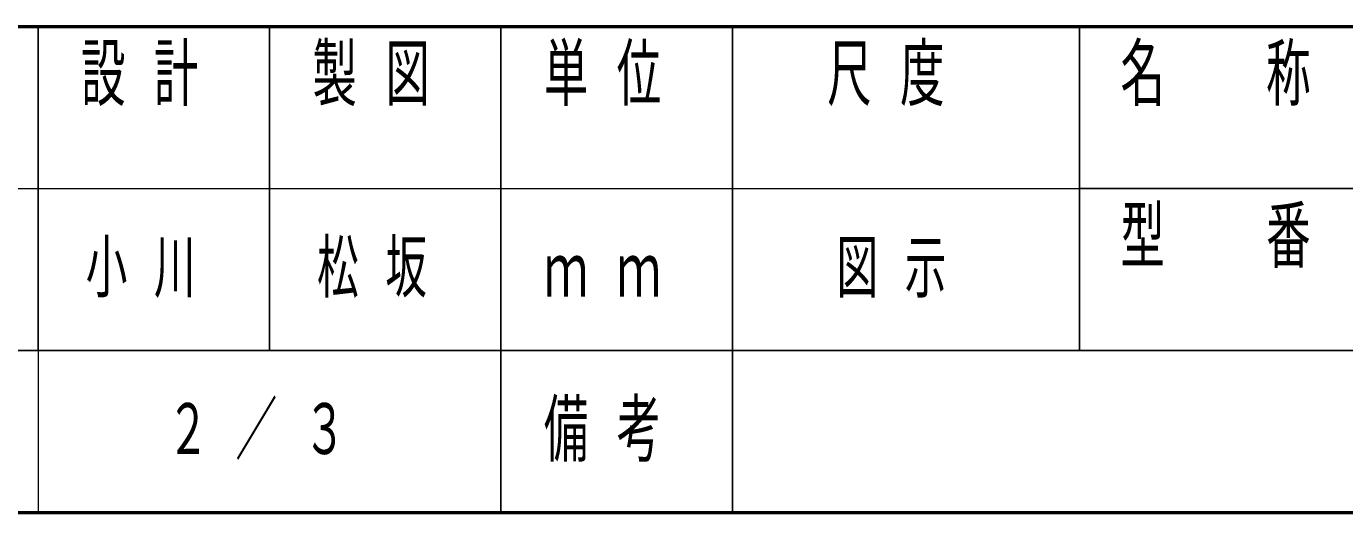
# Model space of a CAD drawing. Units: millimetres on the paper, scale 1:50. Extents: x -365 to 0, y -594 to 257.
# Drawn here: x -228 to -171, y -297 to -276 of the extents above; entities that cross this region are included whole.
import ezdxf

# ---------------------------------------------------------------- set-up
doc = ezdxf.new("R2010")
doc.units = ezdxf.units.MM
doc.layers.add('NAKAMURA図枠', color=7, linetype='Continuous', lineweight=13)
doc.layers.add('図面情報', color=7, linetype='Continuous', lineweight=13)
doc.styles.add('ＭＳ ゴシック', font='')
doc.styles.get('ＭＳ ゴシック').set_extended_font_data('MS Gothic')

msp = doc.modelspace()

# ---------------------------------------------------------------- linework, layer by layer
at = {"layer": 'NAKAMURA図枠', "lineweight": 50}
for p, q in [((-365, -276), (0, -276)), ((-365, -297), (0, -297))]:
    msp.add_line(p, q, dxfattribs=at)
at = {"layer": 'NAKAMURA図枠', "color": 211, "lineweight": 25}
for p, q in [((-227.5, -276), (-227.5, -290)), ((-217.5, -276), (-217.5, -290)), ((-207.5, -276), (-207.5, -297)), ((-197.5, -276), (-197.5, -290)), ((-182.5, -276), (-182.5, -290)), ((-182.5, -283), (-70, -283)), ((-237.5, -290), (0, -290))]:
    msp.add_line(p, q, dxfattribs=at)
at = {"layer": 'NAKAMURA図枠'}
for p, q in [((-237.5, -283), (-182.5, -283)), ((-227.5, -290), (-227.5, -297))]:
    msp.add_line(p, q, dxfattribs=at)
at = {"layer": 'NAKAMURA図枠', "lineweight": 25}
msp.add_line((-197.5, -290), (-197.5, -297), dxfattribs=at)

# ---------------------------------------------------------------- texts
at = {"layer": 'NAKAMURA図枠', "color": 4, "char_height": 2.346, "style": 'ＭＳ ゴシック'}
for s, insert, attachment_point in [('\\T1.64;\\W0.6;設計', (-222.5, -276.833), 2), ('\\T1.64;\\W0.6;製図', (-212.5, -276.833), 2), ('\\T1.64;\\W0.6;単位', (-202.5, -276.833), 2), ('\\T1.64;\\W0.6;尺度', (-190.25, -276.833), 2), ('\\T1.64;\\W0.6;名\u3000称', (-176, -276.833), 2), ('\\T1.64;\\W0.6;型\u3000番', (-176, -283.833), 2), ('\\T1.64;\\W0.6;ｍｍ', (-202.5, -286.5), 5), ('\\T1.64;\\W0.6;備考', (-202.5, -293.5), 5)]:
    msp.add_mtext(s, dxfattribs=dict(at, insert=insert, attachment_point=attachment_point))
at = {"layer": '図面情報', "char_height": 2.199, "style": 'ＭＳ ゴシック'}
for s, insert, attachment_point in [('\\T1.64;\\W0.6;小川', (-222.5, -286.5), 5), ('\\T1.64;\\W0.6;松坂', (-212.5, -286.5), 5), ('\\T1.64;\\W0.6;図示', (-193, -286.5), 4), ('\\T1.64;\\W0.6;２／３', (-217.5, -293.5), 5)]:
    msp.add_mtext(s, dxfattribs=dict(at, insert=insert, attachment_point=attachment_point))

doc.saveas('drawing.dxf')
